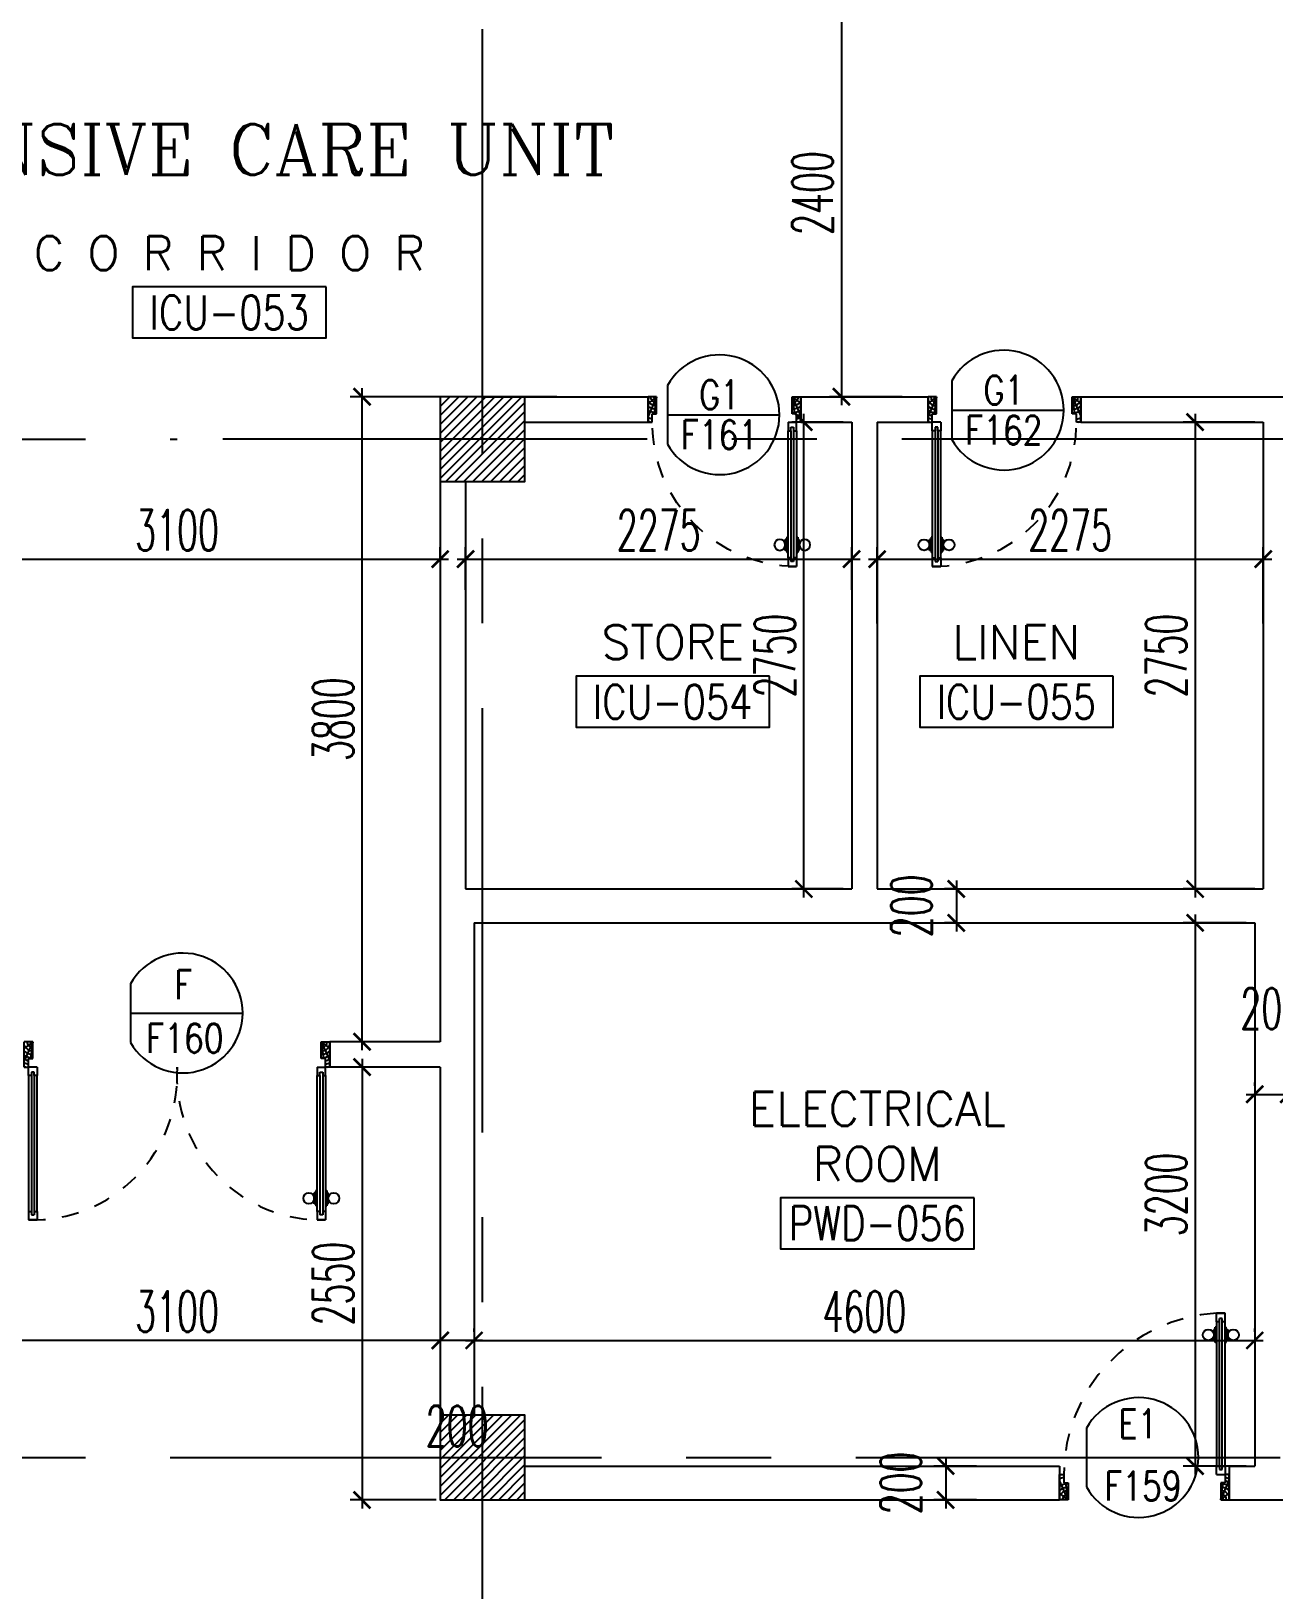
# Model space of a CAD drawing. Extents: x 275967.8 to 276060, y 57291.9 to 57371.4.
# Drawn here: x 276035.72 to 276043.04, y 57329.2 to 57338.39 of the extents above; entities that cross this region are included whole.
import ezdxf
from ezdxf.enums import TextEntityAlignment as Align

# ---------------------------------------------------------------- set-up
doc = ezdxf.new("R2010")
doc.units = 0
doc.header["$MEASUREMENT"] = 0
doc.header["$PDMODE"] = 34
doc.linetypes.add('CENTERX2', pattern=[4, 2.5, -0.5, 0.5, -0.5])
doc.linetypes.add('HIDDEN', pattern=[0.375, 0.25, -0.125])
doc.layers.get('0').update_dxf_attribs({"linetype": 'CONTINUOUS'})
doc.layers.get('DEFPOINTS').update_dxf_attribs({"linetype": 'CONTINUOUS'})
for name, color, linetype in [('AXES', 11, 'CENTERX2'), ('COL', 5, 'CONTINUOUS'), ('DIM', 4, 'CONTINUOUS'), ('DOOR', 7, 'CONTINUOUS'), ('DOOR-CR', 2, 'CONTINUOUS'), ('DOOR-NO', 3, 'CONTINUOUS'), ('HAT', 8, 'CONTINUOUS'), ('RM-BOX', 4, 'CONTINUOUS'), ('RM-NAME', 2, 'CONTINUOUS'), ('RM-NO', 2, 'CONTINUOUS'), ('WALL', 2, 'CONTINUOUS')]:
    doc.layers.add(name, color=color, linetype=linetype)
doc.styles.add('ROMANC', font='romanc', dxfattribs={"height": 0.1})
doc.styles.add('ROMANS', font='ROMANS.shx', dxfattribs={"width": 0.6})
doc.dimstyles.new('STANDARD in', dxfattribs={"dimtxt": 0.24, "dimasz": 0.1, "dimexe": 0.07, "dimexo": 0.05, "dimgap": 0.05, "dimtad": 1, "dimdec": 0, "dimlfac": 1000, "dimzin": 0, "dimdsep": 46, "dimtxsty": 'ROMANS', "dimblk": 'ARCHTICK', "dimcen": 0.05, "dimdle": 0.05, "dimclrd": 4, "dimclre": 4, "dimclrt": 2, "dimadec": 0, "dimazin": 0, "dimtfac": 1, "dimtdec": 0, "dimtmove": 2, "dimatfit": 3, "dimfxl": 0, "dimtolj": 1, "dimtzin": 0, "dimarcsym": 0})

# ---------------------------------------------------------------- blocks, each defined once
blk = doc.blocks.new('*X17')
at = {"color": 0}
for p, q in [((84179.2, 149515.9), (84653.1, 149989.7)), ((84179.2, 149568.9), (84600, 149989.7)), ((84179.2, 149622), (84547, 149989.7)), ((84179.2, 149675), (84494, 149989.7)), ((84179.2, 149728), (84440.9, 149989.7)), ((84179.2, 149781.1), (84387.9, 149989.7)), ((84179.2, 149834.1), (84334.9, 149989.7)), ((84179.2, 149887.1), (84281.8, 149989.7)), ((84179.2, 149940.2), (84228.8, 149989.7)), ((84206.1, 149489.7), (84679.2, 149962.9)), ((84259.1, 149489.7), (84679.2, 149909.8)), ((84312.2, 149489.7), (84679.2, 149856.8)), ((84365.2, 149489.7), (84679.2, 149803.8)), ((84418.2, 149489.7), (84679.2, 149750.7)), ((84471.3, 149489.7), (84679.2, 149697.7)), ((84524.3, 149489.7), (84679.2, 149644.7)), ((84577.3, 149489.7), (84679.2, 149591.6)), ((84630.4, 149489.7), (84679.2, 149538.6))]:
    blk.add_line(p, q, dxfattribs=at)
blk = doc.blocks.new('*X15')
at = {"color": 0}
for p, q in [((84179.2, 155508.6), (84660.3, 155989.7)), ((84179.2, 155561.7), (84607.3, 155989.7)), ((84179.2, 155614.7), (84554.3, 155989.7)), ((84179.2, 155667.7), (84501.2, 155989.7)), ((84179.2, 155720.8), (84448.2, 155989.7)), ((84179.2, 155773.8), (84395.2, 155989.7)), ((84179.2, 155826.8), (84342.1, 155989.7)), ((84179.2, 155879.8), (84289.1, 155989.7)), ((84179.2, 155932.9), (84236.1, 155989.7)), ((84179.2, 155985.9), (84183, 155989.7)), ((84213.4, 155489.7), (84679.2, 155955.6)), ((84266.4, 155489.7), (84679.2, 155902.6)), ((84319.4, 155489.7), (84679.2, 155849.5)), ((84372.5, 155489.7), (84679.2, 155796.5)), ((84425.5, 155489.7), (84679.2, 155743.5)), ((84478.5, 155489.7), (84679.2, 155690.4)), ((84531.6, 155489.7), (84679.2, 155637.4)), ((84584.6, 155489.7), (84679.2, 155584.4)), ((84637.6, 155489.7), (84679.2, 155531.3))]:
    blk.add_line(p, q, dxfattribs=at)
blk = doc.blocks.new('COL50')
at = {"layer": 'COL'}
blk.add_lwpolyline([(-250, 250), (-250, -250), (250, -250), (250, 250)], close=True, dxfattribs=at)
blk = doc.blocks.new('DD1')
at = {"layer": 'DOOR-CR'}
blk.add_line((-307.6, 0), (352.8, 0), dxfattribs=at)
blk.add_lwpolyline([(-307.6, -172.9, 3.820224), (-307.6, 172.9)], format="xyb", close=True, dxfattribs=at)
at = {"layer": 'DOOR-NO', "color": 255, "style": 'ROMANS', "width": 0.8}
for tag, p in [('G', (0, 183.5)), ('000', (0, -141.4))]:
    blk.add_attdef(tag, text='', height=204, dxfattribs=at).set_placement(p, align=Align.MIDDLE)
blk = doc.blocks.new('RM1')
at = {"layer": 'RM-BOX'}
blk.add_lwpolyline([(569.9, -200), (-569.9, -200), (-569.9, -500), (569.9, -500)], close=True, dxfattribs=at)
at = {"layer": 'RM-NAME', "style": 'ROMANS'}
for tag, p in [('ROOMNAME1', (0, 323.8)), ('ROOMNAME2', (0, 0))]:
    blk.add_attdef(tag, text='', height=200, dxfattribs=at).set_placement(p, align=Align.MIDDLE)
at = {"layer": 'RM-NO', "style": 'ROMANS', "width": 0.8}
blk.add_attdef('ROOMNO', text='', height=200, dxfattribs=at).set_placement((0, -350), align=Align.MIDDLE)
blk = doc.blocks.new('DOOR90')
at = {"layer": 'DOOR', "color": 0, "linetype": 'ByBlock'}
for p, q in [((-150, 0), (-150, -25)), ((-150, 0), (0, 0)), ((0, -50), (0, 0)), ((-1000, -25), (-1000, -75)), ((-1000, -75), (-1000, -25)), ((-950, -25), (-1000, -25)), ((-950, -75), (-1000, -75)), ((-970, -42), (-970, -58)), ((-950, -42), (-970, -42)), ((-950, -58), (-970, -58)), ((-950, -25), (-950, -42)), ((-950, -58), (-950, -75)), ((-917.6, -25), (-917.6, -17.8)), ((-827.6, -17.8), (-917.6, -17.8)), ((-917.6, -75), (-917.6, -82.2)), ((-827.6, -82.2), (-917.6, -82.2)), ((-905, -17.8), (-905, -8.8)), ((-905, -8.8), (-840.2, -8.8)), ((-905, -17.8), (-840.2, -17.8)), ((-905, -82.2), (-905, -91.2)), ((-905, -82.2), (-840.2, -82.2)), ((-905, -91.2), (-840.2, -91.2)), ((-840.2, -17.8), (-840.2, -8.8)), ((-840.2, -82.2), (-840.2, -91.2)), ((-827.6, -25), (-827.6, -17.8)), ((-827.6, -75), (-827.6, -82.2)), ((-200, -42), (-200, -25)), ((-200, -25), (-150, -25)), ((-180, -42), (-200, -42)), ((-200, -75), (-200, -58)), ((-200, -58), (-180, -58)), ((-150, -75), (-200, -75)), ((-180, -58), (-180, -42)), ((-150, -75), (-150, -25)), ((-150, -25), (-100, -25)), ((-100, -25), (-100, -50)), ((-100, -50), (0, -50)), ((-150, -900), (-150, -875)), ((-150, -875), (-100, -875)), ((0, -900), (-150, -900)), ((-150, -900), (0, -900)), ((-100, -850), (0, -850)), ((-100, -875), (-100, -850)), ((0, -850), (0, -900))]:
    blk.add_line(p, q, dxfattribs=at)
at = {"layer": 'DOOR', "color": 9, "linetype": 'ByBlock'}
for p, q in [((0, -50), (-113.7, 0)), ((0, -50), (-40.1, 0)), ((0, -50), (-100, -36.6)), ((0, -850), (-113.7, -900)), ((0, -850), (-100, -863.4)), ((0, -850), (-40.1, -900))]:
    blk.add_line(p, q, dxfattribs=at)
at = {"layer": 'DOOR', "linetype": 'ByBlock'}
for p, q in [((-200, -25), (-950, -25)), ((-200, -42), (-950, -42)), ((-200, -58), (-950, -58)), ((-950, -75), (-200, -75))]:
    blk.add_line(p, q, dxfattribs=at)
at = {"layer": 'DOOR', "color": 0, "linetype": 'ByBlock'}
for centre in [(-872.6, 23.5), (-872.6, -123.5)]:
    blk.add_circle(centre, 32.4, dxfattribs=at)
at = {"layer": 'DOOR', "color": 9, "linetype": 'ByBlock'}
for centre, radius, start, end in [((0, -50), 154.4, 161.10529, 166.28577), ((0, -50), 134.4, 158.15985, 169.28002), ((0, -50), 94.4, 148.01819, 180), ((0, -50), 74.4, 137.77643, 180), ((0, -50), 114.4, 154.08384, 167.37743), ((0, -50), 54.4, 113.20738, 180), ((0, -50), 34.4, 90, 180), ((0, -50), 14.4, 90, 180), ((0, -850), 154.4, 193.71423, 198.89471), ((0, -850), 134.4, 190.71998, 201.84015), ((0, -850), 94.4, 180, 211.98181), ((0, -850), 74.4, 180, 222.22357), ((0, -850), 54.4, 180, 246.79262), ((0, -850), 34.4, 180, 270), ((0, -850), 14.4, 180, 270)]:
    blk.add_arc(centre, radius, start, end, dxfattribs=at)
at = {"layer": 'DOOR', "linetype": 'HIDDEN', "ltscale": 0.5}
blk.add_arc((-150, -25), 850, 180, 270, dxfattribs=at)
blk = doc.blocks.new('A$C272A55A0')
at = {"layer": 'DOOR', "color": 0, "linetype": 'ByBlock'}
for p, q in [((0, 900.4), (0, 1050.4)), ((50, 1050.4), (0, 1050.4)), ((50, 950.4), (50, 1050.4)), ((1750, 950.4), (1750, 1050.4)), ((1750, 1050.4), (1800, 1050.4)), ((1800, 1050.4), (1800, 900.4)), ((25, 950.4), (50, 950.4)), ((25, 900.4), (25, 950.4)), ((1775, 950.4), (1750, 950.4)), ((1775, 900.4), (1775, 950.4)), ((0, 900.4), (25, 900.4)), ((75, 900.4), (25, 900.4)), ((25, 850.4), (25, 900.4)), ((42, 850.4), (25, 850.4)), ((58, 870.4), (42, 870.4)), ((42, 870.4), (42, 850.4)), ((58, 850.4), (58, 870.4)), ((75, 850.4), (58, 850.4)), ((75, 900.4), (75, 850.4)), ((1725, 900.4), (1775, 900.4)), ((1725, 900.4), (1725, 850.4)), ((1725, 850.4), (1742, 850.4)), ((1742, 870.4), (1758, 870.4)), ((1742, 850.4), (1742, 870.4)), ((1758, 870.4), (1758, 850.4)), ((1758, 850.4), (1775, 850.4)), ((1800, 900.4), (1775, 900.4)), ((1775, 850.4), (1775, 900.4)), ((1717.8, 160.1), (1708.8, 160.1)), ((1708.8, 95.3), (1708.8, 160.1)), ((1717.8, 95.3), (1708.8, 95.3)), ((1725, 172.7), (1717.8, 172.7)), ((1717.8, 172.7), (1717.8, 82.7)), ((1717.8, 95.3), (1717.8, 160.1)), ((1775, 172.7), (1782.2, 172.7)), ((1782.2, 172.7), (1782.2, 82.7)), ((1782.2, 160.1), (1791.2, 160.1)), ((1782.2, 95.3), (1782.2, 160.1)), ((1782.2, 95.3), (1791.2, 95.3)), ((1791.2, 95.3), (1791.2, 160.1)), ((25, 50.4), (42, 50.4)), ((25, 50.4), (25, 0.4)), ((25, 0.4), (75, 0.4)), ((75, 0.4), (25, 0.4)), ((42, 50.4), (42, 30.4)), ((42, 30.4), (58, 30.4)), ((58, 50.4), (75, 50.4)), ((58, 50.4), (58, 30.4)), ((75, 50.4), (75, 0.4)), ((1725, 82.7), (1717.8, 82.7)), ((1742, 50.4), (1725, 50.4)), ((1725, 50.4), (1725, 0.4)), ((1775, 0.4), (1725, 0.4)), ((1725, 0.4), (1775, 0.4)), ((1742, 50.4), (1742, 30.4)), ((1758, 30.4), (1742, 30.4)), ((1775, 50.4), (1758, 50.4)), ((1758, 50.4), (1758, 30.4)), ((1775, 82.7), (1782.2, 82.7)), ((1775, 50.4), (1775, 0.4))]:
    blk.add_line(p, q, dxfattribs=at)
at = {"layer": 'DOOR', "color": 9, "linetype": 'ByBlock'}
for p, q in [((50, 1050.4), (0, 1010.2)), ((50, 1050.4), (0, 936.6)), ((50, 1050.4), (36.6, 950.4)), ((1750, 1050.4), (1800, 1010.2)), ((1750, 1050.4), (1800, 936.6)), ((1750, 1050.4), (1763.4, 950.4))]:
    blk.add_line(p, q, dxfattribs=at)
at = {"layer": 'DOOR', "linetype": 'ByBlock'}
for p, q in [((25, 850.4), (25, 50.4)), ((42, 850.4), (42, 50.4)), ((58, 850.4), (58, 50.4)), ((75, 50.4), (75, 850.4)), ((1725, 50.4), (1725, 850.4)), ((1742, 850.4), (1742, 50.4)), ((1758, 850.4), (1758, 50.4)), ((1775, 850.4), (1775, 50.4))]:
    blk.add_line(p, q, dxfattribs=at)
at = {"layer": 'DOOR', "color": 0, "linetype": 'ByBlock'}
for centre in [(1676.5, 127.7), (1823.5, 127.7)]:
    blk.add_circle(centre, 32.4, dxfattribs=at)
at = {"layer": 'DOOR', "color": 9, "linetype": 'ByBlock'}
for centre, radius, start, end in [((50, 1050.4), 54.4, 203.20738, 270), ((50, 1050.4), 34.4, 180, 270), ((50, 1050.4), 14.4, 180, 270), ((1750, 1050.4), 14.4, 270, 0), ((1750, 1050.4), 34.4, 270, 0), ((1750, 1050.4), 54.4, 270, 336.79262), ((50, 1050.4), 74.4, 227.77643, 270), ((50, 1050.4), 94.4, 238.01819, 270), ((50, 1050.4), 114.4, 244.08384, 257.37743), ((50, 1050.4), 134.4, 248.15985, 259.28002), ((1750, 1050.4), 74.4, 270, 312.22357), ((1750, 1050.4), 94.4, 270, 301.98181), ((1750, 1050.4), 114.4, 282.62257, 295.91616), ((1750, 1050.4), 134.4, 280.71998, 291.84015), ((50, 1050.4), 154.4, 251.10529, 256.28577), ((1750, 1050.4), 154.4, 283.71423, 288.89471)]:
    blk.add_arc(centre, radius, start, end, dxfattribs=at)
at = {"layer": 'DOOR', "linetype": 'HIDDEN', "ltscale": 0.5}
for centre, start, end in [((50, 851.4), 268.31738, 3.29648), ((1750, 851.4), 176.70352, 271.68262)]:
    blk.add_arc(centre, 851.4, start, end, dxfattribs=at)
at = {"layer": 'WALL', "linetype": 'ByBlock'}
blk.add_line((1800, 900.4), (1800, 1050.4), dxfattribs=at)
blk = doc.blocks.new('_ARCHTICK')
at = {"color": 0, "linetype": 'ByBlock', "const_width": 0.15}
blk.add_lwpolyline([(-0.5, -0.5), (0.5, 0.5)], dxfattribs=at)
blk = doc.blocks.new('*D435')
at = {"layer": 'DEFPOINTS', "color": 0, "linetype": 'ByBlock', "ltscale": 0.3}
for p in [(276035.0255, 57335.2295), (276038.1255, 57335.2762), (276038.1255, 57335.2295)]:
    blk.add_point(p, dxfattribs=at)
at = {"layer": 'DIM', "color": 4, "linetype": 'ByBlock', "lineweight": -2, "ltscale": 0.3}
for p, q in [((276035.0255, 57335.2795), (276035.0255, 57335.3462)), ((276038.1255, 57335.2795), (276038.1255, 57335.3462)), ((276034.9755, 57335.2762), (276038.1755, 57335.2762))]:
    blk.add_line(p, q, dxfattribs=at)
at = {"layer": 'DIM', "color": 4, "linetype": 'ByBlock', "lineweight": -2, "ltscale": 0.3, "xscale": 0.1, "yscale": 0.1, "zscale": 0.1, "rotation": 180}
blk.add_blockref('_ARCHTICK', (276035.0255, 57335.2762), dxfattribs=at)
at = {"layer": 'DIM', "color": 4, "linetype": 'ByBlock', "lineweight": -2, "ltscale": 0.3, "xscale": 0.1, "yscale": 0.1, "zscale": 0.1}
blk.add_blockref('_ARCHTICK', (276038.1255, 57335.2762), dxfattribs=at)
at = {"layer": 'DIM', "color": 2, "linetype": 'ByBlock', "ltscale": 0.3, "insert": (276036.5755, 57335.4462), "char_height": 0.24, "attachment_point": 5, "style": 'ROMANS'}
blk.add_mtext('\\A1;3100', dxfattribs=at)
blk = doc.blocks.new('*D434')
at = {"layer": 'DEFPOINTS', "color": 0, "linetype": 'ByBlock', "ltscale": 0.3}
for p in [(276037.6654, 57336.2329), (276038.863, 57336.2329), (276038.1255, 57332.4329)]:
    blk.add_point(p, dxfattribs=at)
at = {"layer": 'DIM', "color": 4, "linetype": 'ByBlock', "lineweight": -2, "ltscale": 0.3}
for p, q in [((276038.813, 57336.2329), (276037.5954, 57336.2329)), ((276037.6654, 57332.3829), (276037.6654, 57336.2829)), ((276038.0755, 57332.4329), (276037.5954, 57332.4329))]:
    blk.add_line(p, q, dxfattribs=at)
at = {"layer": 'DIM', "color": 4, "linetype": 'ByBlock', "lineweight": -2, "ltscale": 0.3, "xscale": 0.1, "yscale": 0.1, "zscale": 0.1}
for p, rotation in [((276037.6654, 57336.2329), 90), ((276037.6654, 57332.4329), 270)]:
    blk.add_blockref('_ARCHTICK', p, dxfattribs=dict(at, rotation=rotation))
at = {"layer": 'DIM', "color": 2, "linetype": 'ByBlock', "ltscale": 0.3, "insert": (276037.4954, 57334.3329), "char_height": 0.24, "attachment_point": 5, "rotation": 90, "style": 'ROMANS'}
blk.add_mtext('\\A1;3800', dxfattribs=at)
blk = doc.blocks.new('*D433')
at = {"layer": 'DEFPOINTS', "color": 0, "linetype": 'ByBlock', "ltscale": 0.3}
for p in [(276038.1255, 57332.2829), (276037.6654, 57329.7329), (276038.1524, 57329.7329)]:
    blk.add_point(p, dxfattribs=at)
at = {"layer": 'DIM', "color": 4, "linetype": 'ByBlock', "lineweight": -2, "ltscale": 0.3}
for p, q in [((276038.0755, 57332.2829), (276037.5954, 57332.2829)), ((276037.6654, 57332.3329), (276037.6654, 57329.6829)), ((276038.1024, 57329.7329), (276037.5954, 57329.7329))]:
    blk.add_line(p, q, dxfattribs=at)
at = {"layer": 'DIM', "color": 4, "linetype": 'ByBlock', "lineweight": -2, "ltscale": 0.3, "xscale": 0.1, "yscale": 0.1, "zscale": 0.1}
for p, rotation in [((276037.6654, 57332.2829), 90), ((276037.6654, 57329.7329), 270)]:
    blk.add_blockref('_ARCHTICK', p, dxfattribs=dict(at, rotation=rotation))
at = {"layer": 'DIM', "color": 2, "linetype": 'ByBlock', "ltscale": 0.3, "insert": (276037.4954, 57331.0079), "char_height": 0.24, "attachment_point": 5, "rotation": 90, "style": 'ROMANS'}
blk.add_mtext('\\A1;2550', dxfattribs=at)
blk = doc.blocks.new('*D432')
at = {"layer": 'DEFPOINTS', "color": 0, "linetype": 'ByBlock', "ltscale": 0.3}
for p in [(276038.1255, 57331.6227), (276035.0255, 57331.0254), (276035.0255, 57330.6729)]:
    blk.add_point(p, dxfattribs=at)
at = {"layer": 'DIM', "color": 4, "linetype": 'ByBlock', "lineweight": -2, "ltscale": 0.3}
for p, q in [((276038.1255, 57331.5727), (276038.1255, 57330.6029)), ((276035.0255, 57330.9754), (276035.0255, 57330.6029)), ((276038.1755, 57330.6729), (276034.9755, 57330.6729))]:
    blk.add_line(p, q, dxfattribs=at)
at = {"layer": 'DIM', "color": 4, "linetype": 'ByBlock', "lineweight": -2, "ltscale": 0.3, "xscale": 0.1, "yscale": 0.1, "zscale": 0.1, "rotation": 180}
blk.add_blockref('_ARCHTICK', (276035.0255, 57330.6729), dxfattribs=at)
at = {"layer": 'DIM', "color": 4, "linetype": 'ByBlock', "lineweight": -2, "ltscale": 0.3, "xscale": 0.1, "yscale": 0.1, "zscale": 0.1}
blk.add_blockref('_ARCHTICK', (276038.1255, 57330.6729), dxfattribs=at)
at = {"layer": 'DIM', "color": 2, "linetype": 'ByBlock', "ltscale": 0.3, "insert": (276036.5755, 57330.8429), "char_height": 0.24, "attachment_point": 5, "style": 'ROMANS'}
blk.add_mtext('\\A1;3100', dxfattribs=at)
blk = doc.blocks.new('*D431')
at = {"layer": 'DEFPOINTS', "color": 0, "linetype": 'ByBlock', "ltscale": 0.3}
for p in [(276038.3255, 57330.6729), (276042.9255, 57330.6729), (276042.9255, 57330.6729)]:
    blk.add_point(p, dxfattribs=at)
at = {"layer": 'DIM', "color": 4, "linetype": 'ByBlock', "lineweight": -2, "ltscale": 0.3}
for p, q in [((276038.3255, 57330.7229), (276038.3255, 57330.7429)), ((276042.9255, 57330.7229), (276042.9255, 57330.7429)), ((276038.2755, 57330.6729), (276042.9755, 57330.6729))]:
    blk.add_line(p, q, dxfattribs=at)
at = {"layer": 'DIM', "color": 4, "linetype": 'ByBlock', "lineweight": -2, "ltscale": 0.3, "xscale": 0.1, "yscale": 0.1, "zscale": 0.1, "rotation": 180}
blk.add_blockref('_ARCHTICK', (276038.3255, 57330.6729), dxfattribs=at)
at = {"layer": 'DIM', "color": 4, "linetype": 'ByBlock', "lineweight": -2, "ltscale": 0.3, "xscale": 0.1, "yscale": 0.1, "zscale": 0.1}
blk.add_blockref('_ARCHTICK', (276042.9255, 57330.6729), dxfattribs=at)
at = {"layer": 'DIM', "color": 2, "linetype": 'ByBlock', "ltscale": 0.3, "insert": (276040.6255, 57330.8429), "char_height": 0.24, "attachment_point": 5, "style": 'ROMANS'}
blk.add_mtext('\\A1;4600', dxfattribs=at)
blk = doc.blocks.new('*D430')
at = {"layer": 'DEFPOINTS', "color": 0, "linetype": 'ByBlock', "ltscale": 0.3}
for p in [(276040.5505, 57335.2762), (276038.2755, 57335.0453), (276040.5505, 57335.0453)]:
    blk.add_point(p, dxfattribs=at)
at = {"layer": 'DIM', "color": 4, "linetype": 'ByBlock', "lineweight": -2, "ltscale": 0.3}
for p, q in [((276038.2755, 57335.0953), (276038.2755, 57335.3462)), ((276040.5505, 57335.0953), (276040.5505, 57335.3462)), ((276038.2255, 57335.2762), (276040.6005, 57335.2762))]:
    blk.add_line(p, q, dxfattribs=at)
at = {"layer": 'DIM', "color": 4, "linetype": 'ByBlock', "lineweight": -2, "ltscale": 0.3, "xscale": 0.1, "yscale": 0.1, "zscale": 0.1, "rotation": 180}
blk.add_blockref('_ARCHTICK', (276038.2755, 57335.2762), dxfattribs=at)
at = {"layer": 'DIM', "color": 4, "linetype": 'ByBlock', "lineweight": -2, "ltscale": 0.3, "xscale": 0.1, "yscale": 0.1, "zscale": 0.1}
blk.add_blockref('_ARCHTICK', (276040.5505, 57335.2762), dxfattribs=at)
at = {"layer": 'DIM', "color": 2, "linetype": 'ByBlock', "ltscale": 0.3, "insert": (276039.413, 57335.4462), "char_height": 0.24, "attachment_point": 5, "style": 'ROMANS'}
blk.add_mtext('\\A1;2275', dxfattribs=at)
blk = doc.blocks.new('*D429')
at = {"layer": 'DEFPOINTS', "color": 0, "linetype": 'ByBlock', "ltscale": 0.3}
for p in [(276042.9755, 57335.2762), (276040.7005, 57334.8459), (276042.9755, 57334.8459)]:
    blk.add_point(p, dxfattribs=at)
at = {"layer": 'DIM', "color": 4, "linetype": 'ByBlock', "lineweight": -2, "ltscale": 0.3}
for p, q in [((276040.7005, 57334.8959), (276040.7005, 57335.3462)), ((276042.9755, 57334.8959), (276042.9755, 57335.3462)), ((276040.6505, 57335.2762), (276043.0255, 57335.2762))]:
    blk.add_line(p, q, dxfattribs=at)
at = {"layer": 'DIM', "color": 4, "linetype": 'ByBlock', "lineweight": -2, "ltscale": 0.3, "xscale": 0.1, "yscale": 0.1, "zscale": 0.1, "rotation": 180}
blk.add_blockref('_ARCHTICK', (276040.7005, 57335.2762), dxfattribs=at)
at = {"layer": 'DIM', "color": 4, "linetype": 'ByBlock', "lineweight": -2, "ltscale": 0.3, "xscale": 0.1, "yscale": 0.1, "zscale": 0.1}
blk.add_blockref('_ARCHTICK', (276042.9755, 57335.2762), dxfattribs=at)
at = {"layer": 'DIM', "color": 2, "linetype": 'ByBlock', "ltscale": 0.3, "insert": (276041.838, 57335.4462), "char_height": 0.24, "attachment_point": 5, "style": 'ROMANS'}
blk.add_mtext('\\A1;2275', dxfattribs=at)
blk = doc.blocks.new('*D428')
at = {"layer": 'DEFPOINTS', "color": 0, "linetype": 'ByBlock', "ltscale": 0.3}
for p in [(276042.9755, 57336.0829), (276042.5741, 57333.3329), (276042.9755, 57333.3329)]:
    blk.add_point(p, dxfattribs=at)
at = {"layer": 'DIM', "color": 4, "linetype": 'ByBlock', "lineweight": -2, "ltscale": 0.3}
for p, q in [((276042.5741, 57336.1329), (276042.5741, 57333.2829)), ((276042.9255, 57336.0829), (276042.5041, 57336.0829)), ((276042.9255, 57333.3329), (276042.5041, 57333.3329))]:
    blk.add_line(p, q, dxfattribs=at)
at = {"layer": 'DIM', "color": 4, "linetype": 'ByBlock', "lineweight": -2, "ltscale": 0.3, "xscale": 0.1, "yscale": 0.1, "zscale": 0.1}
for p, rotation in [((276042.5741, 57336.0829), 90), ((276042.5741, 57333.3329), 270)]:
    blk.add_blockref('_ARCHTICK', p, dxfattribs=dict(at, rotation=rotation))
at = {"layer": 'DIM', "color": 2, "linetype": 'ByBlock', "ltscale": 0.3, "insert": (276042.4041, 57334.7079), "char_height": 0.24, "attachment_point": 5, "rotation": 90, "style": 'ROMANS'}
blk.add_mtext('\\A1;2750', dxfattribs=at)
blk = doc.blocks.new('*D427')
at = {"layer": 'DEFPOINTS', "color": 0, "linetype": 'ByBlock', "ltscale": 0.3}
for p in [(276040.2684, 57336.0829), (276040.5505, 57336.0829), (276040.5505, 57333.3329)]:
    blk.add_point(p, dxfattribs=at)
at = {"layer": 'DIM', "color": 4, "linetype": 'ByBlock', "lineweight": -2, "ltscale": 0.3}
for p, q in [((276040.2684, 57333.2829), (276040.2684, 57336.1329)), ((276040.5005, 57336.0829), (276040.1984, 57336.0829)), ((276040.5005, 57333.3329), (276040.1984, 57333.3329))]:
    blk.add_line(p, q, dxfattribs=at)
at = {"layer": 'DIM', "color": 4, "linetype": 'ByBlock', "lineweight": -2, "ltscale": 0.3, "xscale": 0.1, "yscale": 0.1, "zscale": 0.1}
for p, rotation in [((276040.2684, 57336.0829), 90), ((276040.2684, 57333.3329), 270)]:
    blk.add_blockref('_ARCHTICK', p, dxfattribs=dict(at, rotation=rotation))
at = {"layer": 'DIM', "color": 2, "linetype": 'ByBlock', "ltscale": 0.3, "insert": (276040.0984, 57334.7079), "char_height": 0.24, "attachment_point": 5, "rotation": 90, "style": 'ROMANS'}
blk.add_mtext('\\A1;2750', dxfattribs=at)
blk = doc.blocks.new('*D426')
at = {"layer": 'DEFPOINTS', "color": 0, "linetype": 'ByBlock', "ltscale": 0.3}
for p in [(276042.9255, 57333.1329), (276042.5741, 57329.9329), (276042.9255, 57329.9329)]:
    blk.add_point(p, dxfattribs=at)
at = {"layer": 'DIM', "color": 4, "linetype": 'ByBlock', "lineweight": -2, "ltscale": 0.3}
for p, q in [((276042.8755, 57333.1329), (276042.5041, 57333.1329)), ((276042.5741, 57333.1829), (276042.5741, 57329.8829)), ((276042.8755, 57329.9329), (276042.5041, 57329.9329))]:
    blk.add_line(p, q, dxfattribs=at)
at = {"layer": 'DIM', "color": 4, "linetype": 'ByBlock', "lineweight": -2, "ltscale": 0.3, "xscale": 0.1, "yscale": 0.1, "zscale": 0.1}
for p, rotation in [((276042.5741, 57333.1329), 90), ((276042.5741, 57329.9329), 270)]:
    blk.add_blockref('_ARCHTICK', p, dxfattribs=dict(at, rotation=rotation))
at = {"layer": 'DIM', "color": 2, "linetype": 'ByBlock', "ltscale": 0.3, "insert": (276042.4041, 57331.5329), "char_height": 0.24, "attachment_point": 5, "rotation": 90, "style": 'ROMANS'}
blk.add_mtext('\\A1;3200', dxfattribs=at)
blk = doc.blocks.new('*D420')
at = {"layer": 'DEFPOINTS', "color": 0, "linetype": 'ByBlock', "ltscale": 0.3}
for p in [(276041.2092, 57333.3329), (276041.1673, 57333.1329), (276041.2092, 57333.1329)]:
    blk.add_point(p, dxfattribs=at)
at = {"layer": 'DIM', "color": 4, "linetype": 'ByBlock', "lineweight": -2, "ltscale": 0.3}
for p, q in [((276041.1673, 57333.3829), (276041.1673, 57333.0829)), ((276041.1592, 57333.3329), (276041.0973, 57333.3329)), ((276041.1592, 57333.1329), (276041.0973, 57333.1329))]:
    blk.add_line(p, q, dxfattribs=at)
at = {"layer": 'DIM', "color": 4, "linetype": 'ByBlock', "lineweight": -2, "ltscale": 0.3, "xscale": 0.1, "yscale": 0.1, "zscale": 0.1}
for p, rotation in [((276041.1673, 57333.3329), 90), ((276041.1673, 57333.1329), 270)]:
    blk.add_blockref('_ARCHTICK', p, dxfattribs=dict(at, rotation=rotation))
at = {"layer": 'DIM', "color": 2, "linetype": 'ByBlock', "ltscale": 0.3, "insert": (276040.9023, 57333.2329), "char_height": 0.24, "attachment_point": 5, "rotation": 90, "style": 'ROMANS'}
blk.add_mtext('\\A1;200', dxfattribs=at)
blk = doc.blocks.new('*D419')
at = {"layer": 'DEFPOINTS', "color": 0, "linetype": 'ByBlock', "ltscale": 0.3}
for p in [(276042.9255, 57332.1227), (276043.1255, 57332.1227), (276043.1255, 57332.1227)]:
    blk.add_point(p, dxfattribs=at)
at = {"layer": 'DIM', "color": 4, "linetype": 'ByBlock', "lineweight": -2, "ltscale": 0.3}
for p, q in [((276042.9255, 57332.1727), (276042.9255, 57332.1927)), ((276043.1255, 57332.1727), (276043.1255, 57332.1927)), ((276042.8755, 57332.1227), (276043.1755, 57332.1227))]:
    blk.add_line(p, q, dxfattribs=at)
at = {"layer": 'DIM', "color": 4, "linetype": 'ByBlock', "lineweight": -2, "ltscale": 0.3, "xscale": 0.1, "yscale": 0.1, "zscale": 0.1, "rotation": 180}
blk.add_blockref('_ARCHTICK', (276042.9255, 57332.1227), dxfattribs=at)
at = {"layer": 'DIM', "color": 4, "linetype": 'ByBlock', "lineweight": -2, "ltscale": 0.3, "xscale": 0.1, "yscale": 0.1, "zscale": 0.1}
blk.add_blockref('_ARCHTICK', (276043.1255, 57332.1227), dxfattribs=at)
at = {"layer": 'DIM', "color": 2, "linetype": 'ByBlock', "ltscale": 0.3, "insert": (276043.0255, 57332.6277), "char_height": 0.24, "attachment_point": 5, "style": 'ROMANS'}
blk.add_mtext('\\A1;200', dxfattribs=at)
blk = doc.blocks.new('*D418')
at = {"layer": 'DEFPOINTS', "color": 0, "linetype": 'ByBlock', "ltscale": 0.3}
for p in [(276041.3351, 57329.9329), (276041.1044, 57329.7329), (276041.3351, 57329.7329)]:
    blk.add_point(p, dxfattribs=at)
at = {"layer": 'DIM', "color": 4, "linetype": 'ByBlock', "lineweight": -2, "ltscale": 0.3}
for p, q in [((276041.1044, 57329.9829), (276041.1044, 57329.6829)), ((276041.2851, 57329.9329), (276041.0344, 57329.9329)), ((276041.2851, 57329.7329), (276041.0344, 57329.7329))]:
    blk.add_line(p, q, dxfattribs=at)
at = {"layer": 'DIM', "color": 4, "linetype": 'ByBlock', "lineweight": -2, "ltscale": 0.3, "xscale": 0.1, "yscale": 0.1, "zscale": 0.1}
for p, rotation in [((276041.1044, 57329.9329), 90), ((276041.1044, 57329.7329), 270)]:
    blk.add_blockref('_ARCHTICK', p, dxfattribs=dict(at, rotation=rotation))
at = {"layer": 'DIM', "color": 2, "linetype": 'ByBlock', "ltscale": 0.3, "insert": (276040.8394, 57329.8329), "char_height": 0.24, "attachment_point": 5, "rotation": 90, "style": 'ROMANS'}
blk.add_mtext('\\A1;200', dxfattribs=at)
blk = doc.blocks.new('*D417')
at = {"layer": 'DEFPOINTS', "color": 0, "linetype": 'ByBlock', "ltscale": 0.3}
for p in [(276038.1255, 57331.6829), (276038.3255, 57331.6829), (276038.1255, 57330.6729)]:
    blk.add_point(p, dxfattribs=at)
at = {"layer": 'DIM', "color": 4, "linetype": 'ByBlock', "lineweight": -2, "ltscale": 0.3}
for p, q in [((276038.1255, 57331.6329), (276038.1255, 57330.6029)), ((276038.3255, 57331.6329), (276038.3255, 57330.6029)), ((276038.3755, 57330.6729), (276038.0755, 57330.6729))]:
    blk.add_line(p, q, dxfattribs=at)
at = {"layer": 'DIM', "color": 4, "linetype": 'ByBlock', "lineweight": -2, "ltscale": 0.3, "xscale": 0.1, "yscale": 0.1, "zscale": 0.1, "rotation": 180}
blk.add_blockref('_ARCHTICK', (276038.1255, 57330.6729), dxfattribs=at)
at = {"layer": 'DIM', "color": 4, "linetype": 'ByBlock', "lineweight": -2, "ltscale": 0.3, "xscale": 0.1, "yscale": 0.1, "zscale": 0.1}
blk.add_blockref('_ARCHTICK', (276038.3255, 57330.6729), dxfattribs=at)
at = {"layer": 'DIM', "color": 2, "linetype": 'ByBlock', "ltscale": 0.3, "insert": (276038.2255, 57330.1679), "char_height": 0.24, "attachment_point": 5, "style": 'ROMANS'}
blk.add_mtext('\\A1;200', dxfattribs=at)
blk = doc.blocks.new('DOOR-10')
at = {"layer": 'DOOR', "color": 0, "linetype": 'ByBlock'}
for p, q in [((-75.7, 1017.6), (-82.9, 1017.6)), ((-82.9, 927.6), (-82.9, 1017.6)), ((-25.7, 1100), (-75.7, 1100)), ((-75.7, 1100), (-25.7, 1100)), ((-75.7, 1050), (-75.7, 1100)), ((-58.7, 1050), (-75.7, 1050)), ((-42.7, 1070), (-58.7, 1070)), ((-58.7, 1050), (-58.7, 1070)), ((-42.7, 1050), (-42.7, 1070)), ((-25.7, 1050), (-42.7, 1050)), ((-25.7, 1050), (-25.7, 1100)), ((-25.7, 1017.6), (-18.5, 1017.6)), ((-18.5, 927.6), (-18.5, 1017.6)), ((-82.9, 1005), (-91.9, 1005)), ((-91.9, 1005), (-91.9, 940.2)), ((-82.9, 940.2), (-91.9, 940.2)), ((-82.9, 1005), (-82.9, 940.2)), ((-75.7, 927.6), (-82.9, 927.6)), ((-25.7, 927.6), (-18.5, 927.6)), ((-18.5, 1005), (-9.5, 1005)), ((-18.5, 1005), (-18.5, 940.2)), ((-18.5, 940.2), (-9.5, 940.2)), ((-9.5, 1005), (-9.5, 940.2)), ((-75.7, 200), (-58.7, 200)), ((-75.7, 150), (-75.7, 200)), ((-58.7, 200), (-58.7, 180)), ((-42.7, 200), (-25.7, 200)), ((-42.7, 180), (-42.7, 200)), ((-25.7, 200), (-25.7, 150)), ((-1000.7, 0), (-1000.7, 150)), ((-1000.7, 150), (-975.7, 150)), ((-1000.7, 150), (-1000.7, 0)), ((-975.7, 150), (-975.7, 100)), ((-975.7, 100), (-950.7, 100)), ((-950.7, 100), (-950.7, 0)), ((-75.7, 150), (-25.7, 150)), ((-58.7, 180), (-42.7, 180)), ((-50.7, 100), (-50.7, 0)), ((-25.7, 100), (-50.7, 100)), ((-0.7, 150), (-25.7, 150)), ((-25.7, 150), (-25.7, 100)), ((-950.7, 0), (-1000.7, 0)), ((-50.7, 0), (-0.7, 0))]:
    blk.add_line(p, q, dxfattribs=at)
at = {"layer": 'DOOR', "linetype": 'ByBlock'}
for p, q in [((-75.7, 1050), (-75.7, 200)), ((-58.7, 200), (-58.7, 1050)), ((-42.7, 200), (-42.7, 1050)), ((-25.7, 200), (-25.7, 1050))]:
    blk.add_line(p, q, dxfattribs=at)
at = {"layer": 'DOOR', "color": 9, "linetype": 'ByBlock'}
for p, q in [((-950.7, 0), (-1000.7, 113.7)), ((-950.7, 0), (-964.1, 100)), ((-50.7, 0), (-0.7, 113.7)), ((-50.7, 0), (-37.3, 100)), ((-0.7, 0), (-0.7, 150)), ((-950.7, 0), (-1000.7, 40.1)), ((-50.7, 0), (-0.7, 40.1))]:
    blk.add_line(p, q, dxfattribs=at)
at = {"layer": 'DOOR', "color": 0, "linetype": 'ByBlock'}
for centre in [(-124.2, 972.6), (22.8, 972.6)]:
    blk.add_circle(centre, 32.4, dxfattribs=at)
at = {"layer": 'DOOR', "linetype": 'HIDDEN', "ltscale": 0.5}
blk.add_arc((-23.4, 149.1), 952.3, 93.14816, 179.94816, dxfattribs=at)
at = {"layer": 'DOOR', "color": 9, "linetype": 'ByBlock'}
for centre, radius, start, end in [((-950.7, 0), 154.4, 103.71423, 108.89471), ((-950.7, 0), 134.4, 100.71998, 111.84015), ((-950.7, 0), 94.4, 90, 121.98181), ((-50.7, 0), 94.4, 58.01819, 90), ((-50.7, 0), 134.4, 68.15985, 79.28002), ((-50.7, 0), 114.4, 64.08384, 77.37743), ((-50.7, 0), 154.4, 71.10529, 76.28577), ((-950.7, 0), 74.4, 90, 132.22357), ((-950.7, 0), 54.4, 90, 156.79262), ((-950.7, 0), 34.4, 90, 180), ((-950.7, 0), 14.4, 90, 180), ((-50.7, 0), 74.4, 47.77643, 90), ((-50.7, 0), 54.4, 23.20738, 90), ((-50.7, 0), 34.4, 0, 90), ((-50.7, 0), 14.4, 0, 90)]:
    blk.add_arc(centre, radius, start, end, dxfattribs=at)
blk = doc.blocks.new('*D785')
at = {"layer": 'DEFPOINTS', "color": 0, "linetype": 'ByBlock', "ltscale": 0.3}
for p in [(276040.9186, 57338.6329), (276040.4896, 57336.2329), (276040.8982, 57336.2329)]:
    blk.add_point(p, dxfattribs=at)
at = {"layer": 'DIM', "color": 4, "linetype": 'ByBlock', "lineweight": -2, "ltscale": 0.3}
for p, q in [((276040.8686, 57338.6329), (276040.4196, 57338.6329)), ((276040.4896, 57338.6829), (276040.4896, 57336.1829)), ((276040.8482, 57336.2329), (276040.4196, 57336.2329))]:
    blk.add_line(p, q, dxfattribs=at)
at = {"layer": 'DIM', "color": 4, "linetype": 'ByBlock', "lineweight": -2, "ltscale": 0.3, "xscale": 0.1, "yscale": 0.1, "zscale": 0.1}
for p, rotation in [((276040.4896, 57338.6329), 90), ((276040.4896, 57336.2329), 270)]:
    blk.add_blockref('_ARCHTICK', p, dxfattribs=dict(at, rotation=rotation))
at = {"layer": 'DIM', "color": 2, "linetype": 'ByBlock', "ltscale": 0.3, "insert": (276040.3196, 57337.4329), "char_height": 0.24, "attachment_point": 5, "rotation": 90, "style": 'ROMANS'}
blk.add_mtext('\\A1;2400', dxfattribs=at)

msp = doc.modelspace()

# ---------------------------------------------------------------- linework, layer by layer
at = {"layer": 'AXES'}
for p, q in [((276038.3755, 57291.8986), (276038.3755, 57370.7113)), ((276038.3755, 57291.8986), (276038.3755, 57370.7113)), ((275968.5355, 57335.9829), (276036.5755, 57335.9829)), ((276059.3451, 57335.9829), (276036.5755, 57335.9829)), ((275968.5355, 57329.9829), (276036.5755, 57329.9829)), ((276036.5755, 57329.9829), (276052.7755, 57329.9829))]:
    msp.add_line(p, q, dxfattribs=at)
at = {"layer": 'WALL', "linetype": 'ByBlock'}
for p, q in [((276038.3755, 57336.2329), (276039.3505, 57336.2329)), ((276039.3505, 57336.2329), (276039.3505, 57336.0829)), ((276040.2505, 57336.2329), (276040.2505, 57336.0829)), ((276040.2505, 57336.2329), (276041.0005, 57336.2329)), ((276041.0005, 57336.2329), (276041.0005, 57336.0829)), ((276041.9005, 57336.2329), (276041.9005, 57336.0829)), ((276041.9005, 57336.2329), (276043.1255, 57336.2329)), ((276038.6255, 57336.0829), (276039.3505, 57336.0829)), ((276040.2505, 57336.0829), (276040.5505, 57336.0829)), ((276040.5505, 57336.0829), (276040.5505, 57333.3329)), ((276040.7005, 57336.0829), (276040.7005, 57333.3329)), ((276040.7005, 57336.0829), (276041.0005, 57336.0829)), ((276041.9005, 57336.0829), (276042.9755, 57336.0829)), ((276042.9755, 57336.0829), (276042.9755, 57333.3329)), ((276038.1255, 57335.7518), (276038.1255, 57332.4329)), ((276038.2755, 57335.7329), (276038.2755, 57333.3329)), ((276038.2755, 57333.3329), (276040.5505, 57333.3329)), ((276040.7005, 57333.3329), (276042.9755, 57333.3329)), ((276038.3255, 57333.1329), (276042.9255, 57333.1329)), ((276038.3255, 57333.1329), (276038.3255, 57330.2329)), ((276042.9255, 57333.1329), (276042.9255, 57329.9329)), ((276038.1255, 57332.4329), (276037.4755, 57332.4329)), ((276037.4755, 57332.4329), (276037.4755, 57332.2829)), ((276037.4755, 57332.4329), (276037.4755, 57332.2829)), ((276038.1255, 57332.2829), (276037.4755, 57332.2829)), ((276038.1255, 57332.2829), (276038.1255, 57330.2329)), ((276038.6255, 57329.9329), (276041.7755, 57329.9329)), ((276042.7755, 57329.9329), (276042.9255, 57329.9329)), ((276038.6255, 57329.7329), (276041.7755, 57329.7329)), ((276042.7755, 57329.7329), (276045.3255, 57329.7329))]:
    msp.add_line(p, q, dxfattribs=at)
at = {"layer": 'WALL'}
for p, q in [((276041.7755, 57329.9329), (276041.7755, 57329.7329)), ((276042.7755, 57329.9329), (276042.7755, 57329.7329))]:
    msp.add_line(p, q, dxfattribs=at)
at = {"layer": 'WALL', "linetype": 'ByBlock', "ltscale": 0.3}
for points in [[(276038.6255, 57336.2329), (276038.1255, 57336.2329), (276038.1255, 57335.7329), (276038.6255, 57335.7329)], [(276038.1255, 57329.7329), (276038.6255, 57329.7329), (276038.6255, 57330.2329), (276038.1255, 57330.2329)]]:
    msp.add_lwpolyline(points, close=True, dxfattribs=at)

# ---------------------------------------------------------------- block references
at = {"layer": 'COL', "xscale": 0.001, "yscale": 0.001, "zscale": 0.001}
for p in [(276038.3755, 57335.9829), (276038.3755, 57329.9829)]:
    msp.add_blockref('COL50', p, dxfattribs=at)
at = {"layer": 'DOOR', "color": 0, "linetype": 'ByBlock', "yscale": 0.001, "zscale": 0.001}
for p, xscale, rotation in [((276040.2505, 57336.2329), -0.001, 270), ((276041.0005, 57336.2329), 0.001, 90)]:
    msp.add_blockref('DOOR90', p, dxfattribs=dict(at, xscale=xscale, rotation=rotation))
at = {"layer": 'DOOR', "color": 0, "linetype": 'ByBlock', "xscale": 0.001, "yscale": 0.001, "zscale": 0.001}
for name, p in [('A$C272A55A0', (276035.6755, 57331.3826)), ('DOOR-10', (276042.7762, 57329.7329))]:
    msp.add_blockref(name, p, dxfattribs=at)
at = {"layer": 'DOOR-NO'}
ref = msp.add_blockref('DD1', (276039.7724, 57336.1268), dxfattribs=dict(at, xscale=0.001, yscale=0.001, zscale=0.001))
ref.add_attrib('G', 'G1', dxfattribs={"height": 0.17, "style": 'ROMANS', "width": 0.8}).set_placement((276039.7724, 57336.2448), align=Align.MIDDLE)
ref.add_attrib('000', 'F161', dxfattribs={"height": 0.17, "style": 'ROMANS', "width": 0.8}).set_placement((276039.7724, 57336.009), align=Align.MIDDLE)
ref = msp.add_blockref('DD1', (276041.4476, 57336.154), dxfattribs=dict(at, xscale=0.001, yscale=0.001, zscale=0.001))
ref.add_attrib('G', 'G1', dxfattribs={"height": 0.17, "style": 'ROMANS', "width": 0.8}).set_placement((276041.4476, 57336.2719), align=Align.MIDDLE)
ref.add_attrib('000', 'F162', dxfattribs={"height": 0.17, "style": 'ROMANS', "width": 0.8}).set_placement((276041.4476, 57336.0361), align=Align.MIDDLE)
ref = msp.add_blockref('DD1', (276036.6094, 57332.6019), dxfattribs=dict(at, xscale=0.001, yscale=0.001, zscale=0.001))
ref.add_attrib('G', 'F', dxfattribs={"height": 0.17, "style": 'ROMANS', "width": 0.8}).set_placement((276036.6124, 57332.7684), align=Align.MIDDLE)
ref.add_attrib('000', 'F160', dxfattribs={"height": 0.17, "style": 'ROMANS', "width": 0.8}).set_placement((276036.622, 57332.4532), align=Align.MIDDLE)
ref = msp.add_blockref('DD1', (276042.2409, 57329.9829), dxfattribs=dict(at, xscale=0.001, yscale=0.001, zscale=0.001))
ref.add_attrib('G', 'E1', dxfattribs={"height": 0.17, "style": 'ROMANS', "width": 0.8}).set_placement((276042.2375, 57330.1816), align=Align.MIDDLE)
ref.add_attrib('000', 'F159', dxfattribs={"height": 0.17, "style": 'ROMANS', "width": 0.8}).set_placement((276042.2675, 57329.8151), align=Align.MIDDLE)
at = {"layer": 'HAT', "xscale": 0.001, "yscale": 0.001, "zscale": 0.001}
for name in ['*X15', '*X17']:
    msp.add_blockref(name, (275953.9463, 57180.2432), dxfattribs=at)
at = {"layer": 'RM-NAME', "xscale": 0.001, "yscale": 0.001, "zscale": 0.001}
for p, values in [((276036.8834, 57337.0795), {'ROOMNO': 'ICU-053', 'ROOMNAME2': 'C O R R I D O R'}), ((276039.4961, 57334.7861), {'ROOMNO': 'ICU-054', 'ROOMNAME2': 'STORE'}), ((276041.5212, 57334.7861), {'ROOMNO': 'ICU-055', 'ROOMNAME2': 'LINEN'}), ((276040.7017, 57331.7131), {'ROOMNO': 'PWD-056', 'ROOMNAME2': 'ROOM', 'ROOMNAME1': 'ELECTRICAL'})]:
    msp.add_blockref('RM1', p, dxfattribs=at).add_auto_attribs(values)

# ---------------------------------------------------------------- texts
at = {"layer": 'RM-NAME', "color": 2, "style": 'ROMANC'}
msp.add_text('(I.C.U) INTENSIVE CARE UNIT', height=0.3, dxfattribs=at).set_placement((276036.0818, 57337.6679), align=Align.MIDDLE)

# ---------------------------------------------------------------- dimensions: what is measured, and where the dimension line sits
at = {"layer": 'DIM', "linetype": 'ByBlock', "ltscale": 0.3}
for base, p1, p2, picture, middle in [((276040.4896, 57336.2329), (276040.9186, 57338.6329), (276040.8982, 57336.2329), '*D785', (276040.3196, 57337.4329)), ((276037.6654, 57336.2329), (276038.1255, 57332.4329), (276038.863, 57336.2329), '*D434', (276037.4954, 57334.3329)), ((276040.2684, 57336.0829), (276040.5505, 57333.3329), (276040.5505, 57336.0829), '*D427', (276040.0984, 57334.7079)), ((276042.5741, 57333.3329), (276042.9755, 57336.0829), (276042.9755, 57333.3329), '*D428', (276042.4041, 57334.7079)), ((276041.1673, 57333.1329), (276041.2092, 57333.3329), (276041.2092, 57333.1329), '*D420', (276040.9023, 57333.2329)), ((276042.5741, 57329.9329), (276042.9255, 57333.1329), (276042.9255, 57329.9329), '*D426', (276042.4041, 57331.5329)), ((276037.6654, 57329.7329), (276038.1255, 57332.2829), (276038.1524, 57329.7329), '*D433', (276037.4954, 57331.0079)), ((276041.1044, 57329.7329), (276041.3351, 57329.9329), (276041.3351, 57329.7329), '*D418', (276040.8394, 57329.8329))]:
    dim = msp.add_linear_dim(base=base, p1=p1, p2=p2, angle=90, dimstyle='STANDARD in', dxfattribs=at)
    dim.commit()
    dim.dimension.update_dxf_attribs({"geometry": picture, "text_midpoint": middle})
for base, p1, p2, picture, middle in [((276038.1255, 57335.2762), (276035.0255, 57335.2295), (276038.1255, 57335.2295), '*D435', (276036.5755, 57335.4462)), ((276040.5505, 57335.2762), (276038.2755, 57335.0453), (276040.5505, 57335.0453), '*D430', (276039.413, 57335.4462)), ((276042.9755, 57335.2762), (276040.7005, 57334.8459), (276042.9755, 57334.8459), '*D429', (276041.838, 57335.4462)), ((276043.1255, 57332.1227), (276042.9255, 57332.1227), (276043.1255, 57332.1227), '*D419', (276043.0255, 57332.6277)), ((276035.0255, 57330.6729), (276038.1255, 57331.6227), (276035.0255, 57331.0254), '*D432', (276036.5755, 57330.8429)), ((276038.1255, 57330.6729), (276038.3255, 57331.6829), (276038.1255, 57331.6829), '*D417', (276038.2255, 57330.1679)), ((276042.9255, 57330.6729), (276038.3255, 57330.6729), (276042.9255, 57330.6729), '*D431', (276040.6255, 57330.8429))]:
    dim = msp.add_linear_dim(base=base, p1=p1, p2=p2, dimstyle='STANDARD in', dxfattribs=at)
    dim.commit()
    dim.dimension.update_dxf_attribs({"geometry": picture, "text_midpoint": middle})

doc.saveas('drawing.dxf')
